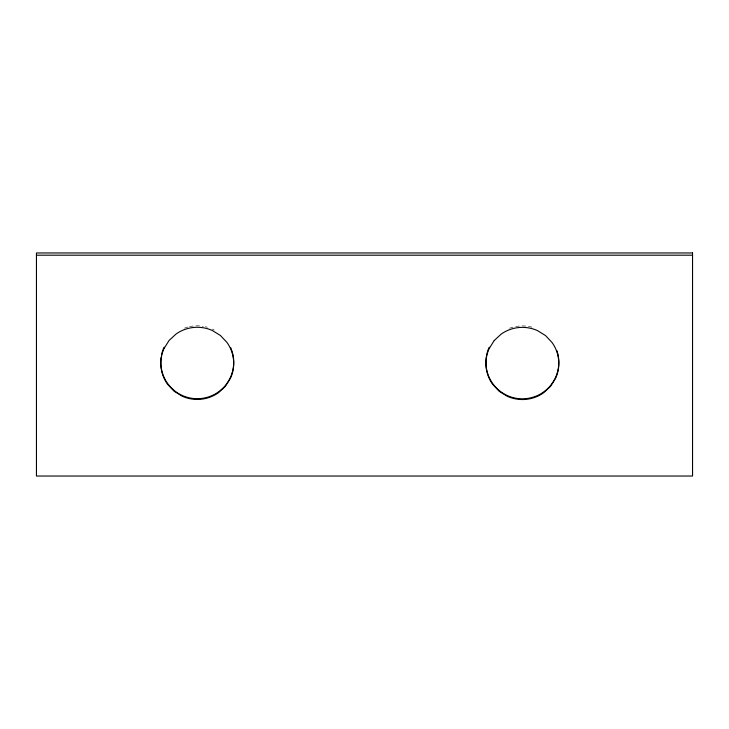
<?xml version="1.0" encoding="UTF-8"?>
<svg xmlns="http://www.w3.org/2000/svg" width="729" height="729" viewBox="0 0 729 729"><rect width="100%" height="100%" fill="white"/><g stroke="black" fill="none" stroke-linecap="round" stroke-linejoin="round"><path stroke-width="0.55" stroke-dasharray="3.65 2.73" d="M184.473 328.132A36.45 36.45 0 0 1 188.519 326.884M189.558 326.638A36.45 36.45 0 0 1 203.254 326.31M205.323 326.72A36.45 36.45 0 0 1 207.382 327.248M212.349 329.08A36.45 36.45 0 0 1 214.244 330.009M509.58 328.232A36.45 36.45 0 0 1 514.665 326.738M515.704 326.528A36.45 36.45 0 0 1 527.322 326.246M528.361 326.41A36.45 36.45 0 0 1 534.521 327.995"/><path stroke-width="1.09" d="M164.08 348.416L169.119 340.425L176.072 334A36.751 36.751 0 0 1 212.349 330.51L220.422 335.495L226.919 342.375A35.794 35.794 0 0 1 230.455 378.296L225.407 386.288L218.454 392.721A36.751 36.751 0 0 1 182.177 396.202L174.103 391.218L167.606 384.338A35.794 35.794 0 0 1 164.08 348.416M36.45 255.196L692.55 255.196M231.749 350.458A36.45 36.45 0 0 1 200.785 398.544A36.45 36.45 0 0 1 161.155 357.319M161.501 355.242A36.45 36.45 0 0 1 164.08 347.177M230.601 347.514A36.45 36.45 0 0 1 231.394 349.473M556.856 350.558A36.45 36.45 0 0 1 525.372 398.69A36.45 36.45 0 0 1 486.416 356.372M486.608 355.342A36.45 36.45 0 0 1 489.195 347.268M494.226 340.525L489.195 348.517A35.794 35.794 0 0 0 492.722 384.429L499.21 391.318L507.284 396.303A36.751 36.751 0 0 0 543.57 392.813L550.513 386.379L555.553 378.387A35.794 35.794 0 0 0 552.026 342.475L545.538 335.586L537.464 330.601A36.751 36.751 0 0 0 501.178 334.092L494.226 340.525M692.55 252.963L36.45 252.963L36.45 476.037L692.55 476.037L692.55 252.963"/></g></svg>
